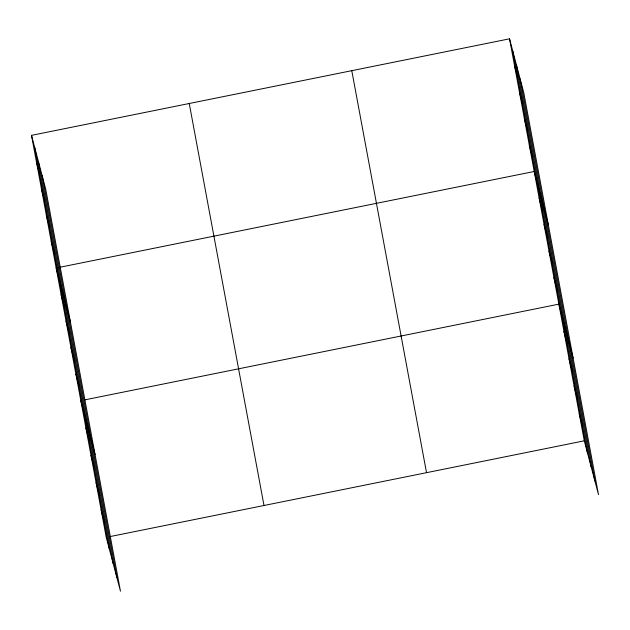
<?xml version="1.0" encoding="UTF-8"?>
<svg xmlns="http://www.w3.org/2000/svg" width="630" height="630" viewBox="0 0 630 630"><rect width="100%" height="100%" fill="white"/><g stroke="black" fill="none" stroke-linecap="round" stroke-linejoin="round"><path stroke-width="0.94" d="M31.5 135.356L45.722 189.181L120.464 591.176L106.242 537.351L31.5 135.356L509.536 38.824L523.758 92.649L598.5 494.644L584.278 440.819L509.536 38.824M58.078 267.624L56.164 268.01L70.387 321.836M59.992 267.238L534.201 171.486L548.423 225.312M84.656 399.9L558.865 304.14L573.087 357.966M110.069 536.579L584.278 440.819M514.466 65.355L517.702 77.616M519.403 91.893L522.64 104.147M524.333 118.424L527.57 130.678M529.271 144.955L532.508 157.209M539.13 198.017L542.375 210.27M544.068 224.548L547.305 236.801M548.998 251.079L552.234 263.332M553.935 277.609L557.172 289.871M563.952 331.482L567.189 343.736M569.032 358.816L572.268 371.07M574.111 386.151L577.356 398.404M579.198 413.485L582.435 425.738M36.43 161.886L39.674 174.14M41.367 188.417L44.604 200.671M46.297 214.948L49.534 227.209M51.235 241.479L54.471 253.74M61.102 294.549L64.339 306.802M66.032 321.079L69.268 333.333M70.962 347.61L74.206 359.864M75.899 374.141L79.136 386.395M80.829 400.672L95.051 454.498M85.916 428.006L89.153 440.26M90.996 455.34L94.232 467.602M96.083 482.682L99.32 494.936M101.162 510.016L104.399 522.27M520.128 78.931L594.877 480.926M516.395 64.796L591.145 466.791M512.773 51.085L587.514 453.08M351.784 70.678L426.526 472.673M189.252 103.501L263.994 505.496M42.1 175.463L116.841 577.458M38.359 161.327L113.109 563.322M34.737 147.609L109.486 549.604"/></g></svg>
